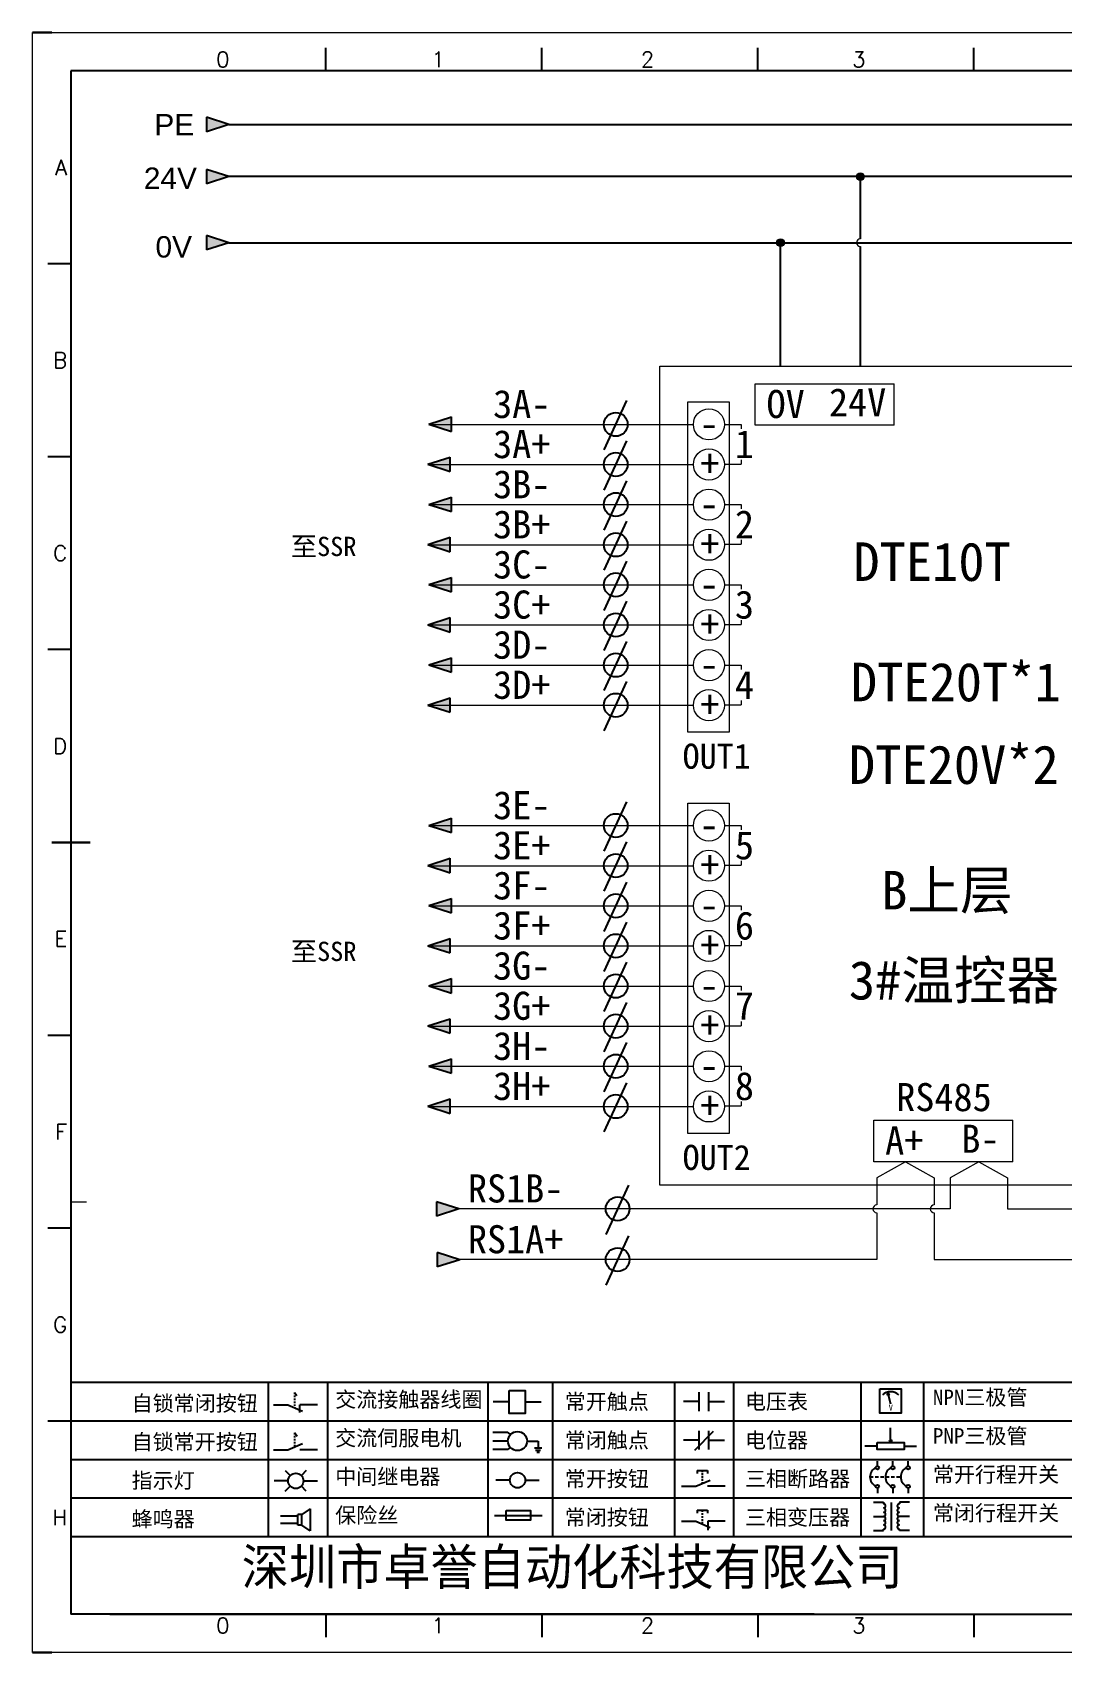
# Model space of a CAD drawing. Extents: x 33864 to 41687, y -3582 to -110.
# Drawn here: x 38258.8 to 38392.3, y -2914.6 to -2704.6 of the extents above; entities that cross this region are included whole.
import ezdxf
from ezdxf.enums import TextEntityAlignment as Align

# ---------------------------------------------------------------- set-up
doc = ezdxf.new("R2010")
doc.units = 0
doc.header["$MEASUREMENT"] = 0
doc.layers.add('AE_BOR', color=1, linetype='Continuous')
doc.layers.add('MISC', color=2, linetype='Continuous')
doc.styles.add('WD', font='romans.shx', dxfattribs={"bigfont": 'gbcbig.shx'})
doc.styles.add('样式 0', font='')
doc.styles.add('样式 8', font='arial.ttf')
doc.styles.add('汉字', font='')
doc.styles.get('样式 0').set_extended_font_data('KaiTi_GB2312')
doc.styles.get('汉字').set_extended_font_data('新宋体')

# ---------------------------------------------------------------- blocks, each defined once
blk = doc.blocks.new('*U170')
at = {"linetype": 'ByBlock'}
for p, q in [((-1909.23, -780.45), (-1909.23, -780.67)), ((-1909.23, -780.45), (-1908.92, -780.84)), ((-1909.23, -780.84), (-1909.23, -781.05)), ((-1911.92, -782.07), (-1910.06, -782.07)), ((-1910.06, -782.07), (-1908.18, -782.88)), ((-1909.23, -781.23), (-1909.23, -781.44)), ((-1909.23, -781.61), (-1909.23, -781.83)), ((-1909.23, -782), (-1909.23, -782.21)), ((-1909.23, -782.38), (-1909.23, -782.43)), ((-1908.52, -783.07), (-1908.52, -782.07)), ((-1906.25, -782.07), (-1908.52, -782.07))]:
    blk.add_line(p, q, dxfattribs=at)
blk = doc.blocks.new('*U171')
at = {"linetype": 'ByBlock'}
for p, q in [((-1908.88, -791.17), (-1909.23, -790.71)), ((-1909.23, -790.71), (-1909.23, -790.92)), ((-1909.23, -791.09), (-1909.23, -791.31)), ((-1909.23, -791.48), (-1909.23, -791.69)), ((-1911.92, -792.89), (-1910.06, -792.89)), ((-1910.06, -792.89), (-1908.18, -792.08)), ((-1909.23, -791.86), (-1909.23, -792.08)), ((-1909.23, -792.25), (-1909.23, -792.47)), ((-1906.25, -792.89), (-1908.52, -792.89))]:
    blk.add_line(p, q, dxfattribs=at)
blk = doc.blocks.new('蜂鸣器')
at = {"linetype": 'ByBlock'}
for p, q in [((-1907.17, -795.53), (-1908.25, -796.26)), ((-1907.17, -795.53), (-1907.17, -798.41)), ((-1908.8, -796.48), (-1911.01, -796.48)), ((-1908.8, -797.46), (-1911.01, -797.46)), ((-1908.25, -796.26), (-1908.8, -796.26)), ((-1908.8, -797.68), (-1908.8, -796.26)), ((-1908.25, -797.68), (-1908.8, -797.68)), ((-1908.25, -797.68), (-1908.25, -796.26)), ((-1907.17, -798.41), (-1908.25, -797.68))]:
    blk.add_line(p, q, dxfattribs=at)
blk = doc.blocks.new('指示灯')
at = {"linetype": 'ByBlock'}
for p, q in [((-1854.25, -776.92), (-1856.06, -776.92)), ((-1854.62, -775.59), (-1853.97, -776.23)), ((-1851.9, -775.59), (-1852.54, -776.23)), ((-1852.26, -776.92), (-1850.45, -776.92)), ((-1854.62, -778.25), (-1853.97, -777.61)), ((-1851.9, -778.25), (-1852.54, -777.61))]:
    blk.add_line(p, q, dxfattribs=at)
blk.add_circle((-1853.26, -776.92), 0.992, dxfattribs=at)
blk = doc.blocks.new('交流接触器线圈')
at = {"linetype": 'ByBlock'}
for p, q in [((-1880.82, -781.77), (-1882.87, -781.77)), ((-1878.72, -781.77), (-1876.67, -781.77))]:
    blk.add_line(p, q, dxfattribs=at)
blk.add_lwpolyline([(-1880.82, -780.28), (-1878.72, -780.28), (-1878.72, -783.26), (-1880.82, -783.26)], close=True, dxfattribs=at)
blk = doc.blocks.new('交流伺服电机')
at = {"linetype": 'ByBlock'}
for p, q in [((-1880.97, -785.75), (-1882.94, -785.75)), ((-1880.97, -786.85), (-1882.94, -786.85)), ((-1880.97, -785.75), (-1880.65, -786.03)), ((-1878.49, -786.85), (-1877.07, -786.85)), ((-1877.07, -786.85), (-1877.07, -787.72)), ((-1880.97, -787.94), (-1882.94, -787.94)), ((-1880.97, -787.94), (-1880.65, -787.67)), ((-1877.54, -787.72), (-1876.59, -787.72)), ((-1877.38, -788.01), (-1876.75, -788.01)), ((-1877.23, -788.29), (-1876.9, -788.29))]:
    blk.add_line(p, q, dxfattribs=at)
blk.add_circle((-1879.73, -786.85), 1.24, dxfattribs=at)
blk = doc.blocks.new('中间继电器')
at = {"linetype": 'ByBlock'}
for p, q in [((-1880.72, -791.92), (-1882.54, -791.92)), ((-1878.74, -791.92), (-1876.92, -791.92))]:
    blk.add_line(p, q, dxfattribs=at)
blk.add_circle((-1879.73, -791.92), 0.992, dxfattribs=at)
blk = doc.blocks.new('保险丝')
at = {"linetype": 'ByBlock'}
blk.add_line((-1882.72, -796.49), (-1876.55, -796.49), dxfattribs=at)
blk.add_lwpolyline([(-1881.2, -795.86), (-1878.06, -795.86), (-1878.06, -797.12), (-1881.2, -797.12)], close=True, dxfattribs=at)
blk = doc.blocks.new('常开按钮')
at = {"linetype": 'ByBlock'}
for p, q in [((-1910.06, -787.73), (-1908.18, -786.93)), ((-1909.9, -785.68), (-1908.56, -785.68)), ((-1909.9, -785.68), (-1909.9, -786.07)), ((-1909.23, -785.68), (-1909.23, -785.89)), ((-1909.23, -786.06), (-1909.23, -786.28)), ((-1909.23, -786.45), (-1909.23, -786.67)), ((-1909.23, -786.84), (-1909.23, -787.05)), ((-1909.23, -787.22), (-1909.23, -787.38)), ((-1908.56, -785.68), (-1908.56, -786.07)), ((-1911.92, -787.73), (-1910.06, -787.73)), ((-1906.25, -787.73), (-1908.52, -787.73))]:
    blk.add_line(p, q, dxfattribs=at)
blk = doc.blocks.new('常开触点')
at = {"linetype": 'ByBlock'}
for p, q in [((-1853.82, -782.99), (-1853.82, -780.56)), ((-1852.6, -782.99), (-1852.6, -780.56)), ((-1853.82, -781.77), (-1855.88, -781.77)), ((-1852.6, -781.77), (-1850.55, -781.77))]:
    blk.add_line(p, q, dxfattribs=at)
blk = doc.blocks.new('常闭触点')
at = {"linetype": 'ByBlock'}
for p, q in [((-1853.82, -786.77), (-1855.88, -786.77)), ((-1852.01, -785.66), (-1854.43, -788.1)), ((-1853.82, -787.99), (-1853.82, -785.56)), ((-1852.6, -787.99), (-1852.6, -785.56)), ((-1852.6, -786.77), (-1850.55, -786.77))]:
    blk.add_line(p, q, dxfattribs=at)
blk = doc.blocks.new('常闭按钮')
at = {"linetype": 'ByBlock'}
for p, q in [((-1854.11, -790.83), (-1852.77, -790.83)), ((-1854.11, -790.83), (-1854.11, -791.22)), ((-1853.44, -790.83), (-1853.44, -791.04)), ((-1853.44, -791.21), (-1853.44, -791.43)), ((-1853.44, -791.6), (-1853.44, -791.82)), ((-1852.77, -790.83), (-1852.77, -791.22)), ((-1856.13, -792.28), (-1854.28, -792.28)), ((-1854.28, -792.28), (-1852.4, -793.09)), ((-1853.44, -791.99), (-1853.44, -792.2)), ((-1853.44, -792.37), (-1853.44, -792.53)), ((-1850.47, -792.28), (-1852.73, -792.28)), ((-1852.73, -792.28), (-1852.73, -793.43))]:
    blk.add_line(p, q, dxfattribs=at)
blk = doc.blocks.new('电压表')
at = {"linetype": 'ByBlock'}
for p, q in [((-1814.84, -780.75), (-1814.91, -781.13)), ((-1814.6, -781.05), (-1814.91, -781.13)), ((-1814.84, -780.75), (-1814.46, -782.26)), ((-1814.84, -780.75), (-1814.6, -781.05))]:
    blk.add_line(p, q, dxfattribs=at)
blk.add_lwpolyline([(-1815.84, -780.34), (-1813.07, -780.34), (-1813.07, -783.49), (-1815.84, -783.49)], close=True, dxfattribs=at)
blk.add_arc((-1814.46, -782.26), 1.56, 46.8313, 133.1687, dxfattribs=at)
at = {"linetype": 'ByBlock', "insert": (-1814.7, -782.39), "char_height": 0.75, "width": 0.6768, "attachment_point": 1}
blk.add_mtext('V', dxfattribs=at)
blk = doc.blocks.new('电位器')
at = {"linetype": 'ByBlock'}
for p, q in [((-1814.45, -787.3), (-1814.45, -785.39)), ((-1814.45, -787.3), (-1814.62, -786.96)), ((-1814.62, -786.96), (-1814.27, -786.96)), ((-1814.45, -787.3), (-1814.27, -786.96)), ((-1816.21, -787.75), (-1817.79, -787.75)), ((-1812.68, -787.75), (-1811.1, -787.75))]:
    blk.add_line(p, q, dxfattribs=at)
blk.add_lwpolyline([(-1816.21, -787.3), (-1812.68, -787.3), (-1812.68, -788.2), (-1816.21, -788.2)], close=True, dxfattribs=at)
blk = doc.blocks.new('三相断路器')
at = {"linetype": 'ByBlock'}
for p, q in [((-1816.17, -790.33), (-1816.17, -789.7)), ((-1814.17, -790.33), (-1814.17, -789.7)), ((-1812.18, -790.33), (-1812.18, -789.7)), ((-1817.14, -791.74), (-1816.72, -791.74)), ((-1816.45, -791.74), (-1816.03, -791.74)), ((-1816.17, -793.19), (-1816.17, -793.83)), ((-1815.76, -791.74), (-1815.34, -791.74)), ((-1815.07, -791.74), (-1814.65, -791.74)), ((-1814.38, -791.74), (-1813.96, -791.74)), ((-1814.17, -793.19), (-1814.17, -793.83)), ((-1813.69, -791.74), (-1813.27, -791.74)), ((-1812.18, -793.19), (-1812.18, -793.83))]:
    blk.add_line(p, q, dxfattribs=at)
for centre in [(-1816.17, -790.55), (-1814.17, -790.55), (-1812.18, -790.55), (-1816.17, -792.98), (-1814.17, -792.98), (-1812.18, -792.98)]:
    blk.add_circle(centre, 0.219, dxfattribs=at)
for centre in [(-1815.81, -791.74), (-1813.82, -791.74), (-1811.83, -791.74)]:
    blk.add_arc(centre, 1.32, 115.5791, 244.4209, dxfattribs=at)
blk = doc.blocks.new('三相变压器')
at = {"linetype": 'ByBlock'}
for p, q in [((-1816.69, -795.03), (-1815.37, -795.03)), ((-1815.37, -795.03), (-1815.37, -795.24)), ((-1814.34, -798.7), (-1814.34, -795.04)), ((-1812, -795.03), (-1813.32, -795.03)), ((-1813.32, -795.03), (-1813.32, -795.24)), ((-1816.69, -796.87), (-1815.37, -796.87)), ((-1812, -796.87), (-1813.32, -796.87)), ((-1816.69, -798.71), (-1815.37, -798.71)), ((-1815.37, -798.71), (-1815.37, -798.5)), ((-1813.32, -798.71), (-1813.32, -798.5)), ((-1812, -798.71), (-1813.32, -798.71))]:
    blk.add_line(p, q, dxfattribs=at)
for centre, start, end in [((-1815.37, -795.51), 270, 90), ((-1815.37, -796.06), 270, 90), ((-1813.32, -795.51), 90, 270), ((-1813.32, -796.06), 90, 270), ((-1815.37, -796.6), 270, 90), ((-1815.37, -797.14), 270, 90), ((-1815.37, -797.68), 270, 90), ((-1815.37, -798.23), 270, 90), ((-1813.32, -796.6), 90, 270), ((-1813.32, -797.14), 90, 270), ((-1813.32, -797.68), 90, 270), ((-1813.32, -798.23), 90, 270)]:
    blk.add_arc(centre, 0.271, start, end, dxfattribs=at)

msp = doc.modelspace()

# ---------------------------------------------------------------- hatches: boundary and pattern name
for points in [[(38281.404, -2722.41), (38284.322, -2723.345), (38281.404, -2724.28)], [(38281.404, -2730.975), (38284.322, -2731.911), (38281.404, -2732.846)], [(38310.246, -2755.43), (38313.165, -2756.366), (38313.165, -2754.495)], [(38310.091, -2760.63), (38313.009, -2761.566), (38313.009, -2759.695)], [(38310.246, -2765.83), (38313.165, -2766.766), (38313.165, -2764.895)], [(38310.091, -2771.03), (38313.009, -2771.966), (38313.009, -2770.095)], [(38310.246, -2776.23), (38313.165, -2777.166), (38313.165, -2775.295)], [(38310.091, -2781.43), (38313.009, -2782.366), (38313.009, -2780.495)], [(38310.246, -2786.63), (38313.165, -2787.566), (38313.165, -2785.695)], [(38310.091, -2791.83), (38313.009, -2792.766), (38313.009, -2790.895)], [(38310.246, -2807.43), (38313.165, -2808.366), (38313.165, -2806.495)], [(38310.091, -2812.63), (38313.009, -2813.566), (38313.009, -2811.695)], [(38310.246, -2817.83), (38313.165, -2818.766), (38313.165, -2816.895)], [(38310.091, -2823.03), (38313.009, -2823.966), (38313.009, -2822.095)], [(38310.246, -2828.23), (38313.165, -2829.166), (38313.165, -2827.295)], [(38310.091, -2833.43), (38313.009, -2834.366), (38313.009, -2832.495)], [(38310.246, -2838.63), (38313.165, -2839.566), (38313.165, -2837.695)], [(38310.091, -2843.83), (38313.009, -2844.766), (38313.009, -2842.895)], [(38311.218, -2856.203), (38314.137, -2857.138), (38311.218, -2858.073)], [(38311.329, -2862.788), (38314.247, -2863.724), (38311.329, -2864.659)]]:
    msp.add_hatch(color=256).paths.add_polyline_path(points)
at = {"lineweight": 0}
h = msp.add_hatch(color=256, dxfattribs=at)
edge = h.paths.add_edge_path()
edge.add_arc((38366.186, -2723.341), 0.5, 0, 360)
h = msp.add_hatch(color=256, dxfattribs=at)
edge = h.paths.add_edge_path()
edge.add_arc((38355.829, -2731.907), 0.5, 0, 360)
at = {"layer": 'MISC'}
msp.add_hatch(color=256, dxfattribs=at).paths.add_polyline_path([(38281.404, -2715.645), (38284.322, -2716.58), (38281.404, -2717.516)])

# ---------------------------------------------------------------- linework, layer by layer
for p, q in [((38550.85, -2709.649), (38263.85, -2709.649)), ((38263.85, -2709.649), (38263.85, -2909.649)), ((38284.322, -2723.345), (38281.404, -2722.41)), ((38281.404, -2722.41), (38281.404, -2724.28)), ((38284.322, -2723.345), (38281.404, -2724.28)), ((38284.322, -2731.911), (38281.404, -2730.975)), ((38281.404, -2730.975), (38281.404, -2732.846)), ((38284.322, -2731.911), (38281.404, -2732.846)), ((38284.31, -2731.907), (38520.026, -2731.907)), ((38332.962, -2758.767), (38335.915, -2752.38)), ((38310.246, -2755.43), (38313.165, -2754.495)), ((38313.165, -2756.366), (38313.165, -2754.495)), ((38310.246, -2755.43), (38313.165, -2756.366)), ((38332.962, -2763.967), (38335.915, -2757.58)), ((38310.091, -2760.63), (38313.009, -2759.695)), ((38310.091, -2760.63), (38313.009, -2761.566)), ((38313.009, -2761.566), (38313.009, -2759.695)), ((38332.962, -2769.167), (38335.915, -2762.78)), ((38310.246, -2765.83), (38313.165, -2764.895)), ((38313.165, -2766.766), (38313.165, -2764.895)), ((38310.246, -2765.83), (38313.165, -2766.766)), ((38332.962, -2774.367), (38335.915, -2767.98)), ((38310.091, -2771.03), (38313.009, -2770.095)), ((38310.091, -2771.03), (38313.009, -2771.966)), ((38313.009, -2771.966), (38313.009, -2770.095)), ((38332.962, -2779.567), (38335.915, -2773.18)), ((38310.246, -2776.23), (38313.165, -2775.295)), ((38313.165, -2777.166), (38313.165, -2775.295)), ((38310.246, -2776.23), (38313.165, -2777.166)), ((38332.962, -2784.767), (38335.915, -2778.38)), ((38310.091, -2781.43), (38313.009, -2780.495)), ((38310.091, -2781.43), (38313.009, -2782.366)), ((38313.009, -2782.366), (38313.009, -2780.495)), ((38332.962, -2789.967), (38335.915, -2783.58)), ((38310.246, -2786.63), (38313.165, -2785.695)), ((38310.246, -2786.63), (38313.165, -2787.566)), ((38313.165, -2787.566), (38313.165, -2785.695)), ((38332.962, -2795.167), (38335.915, -2788.78)), ((38310.091, -2791.83), (38313.009, -2790.895)), ((38313.009, -2792.766), (38313.009, -2790.895)), ((38310.091, -2791.83), (38313.009, -2792.766)), ((38332.962, -2810.767), (38335.915, -2804.38)), ((38310.246, -2807.43), (38313.165, -2806.495)), ((38310.246, -2807.43), (38313.165, -2808.366)), ((38313.165, -2808.366), (38313.165, -2806.495)), ((38332.962, -2815.967), (38335.915, -2809.58)), ((38310.091, -2812.63), (38313.009, -2811.695)), ((38313.009, -2813.566), (38313.009, -2811.695)), ((38310.091, -2812.63), (38313.009, -2813.566)), ((38332.962, -2821.167), (38335.915, -2814.78)), ((38310.246, -2817.83), (38313.165, -2816.895)), ((38310.246, -2817.83), (38313.165, -2818.766)), ((38313.165, -2818.766), (38313.165, -2816.895)), ((38332.962, -2826.367), (38335.915, -2819.98)), ((38310.091, -2823.03), (38313.009, -2822.095)), ((38313.009, -2823.966), (38313.009, -2822.095)), ((38310.091, -2823.03), (38313.009, -2823.966)), ((38332.962, -2831.567), (38335.915, -2825.18)), ((38310.246, -2828.23), (38313.165, -2827.295)), ((38310.246, -2828.23), (38313.165, -2829.166)), ((38313.165, -2829.166), (38313.165, -2827.295)), ((38332.962, -2836.767), (38335.915, -2830.38)), ((38310.091, -2833.43), (38313.009, -2832.495)), ((38313.009, -2834.366), (38313.009, -2832.495)), ((38310.091, -2833.43), (38313.009, -2834.366)), ((38332.962, -2841.967), (38335.915, -2835.58)), ((38310.246, -2838.63), (38313.165, -2837.695)), ((38310.246, -2838.63), (38313.165, -2839.566)), ((38313.165, -2839.566), (38313.165, -2837.695)), ((38332.962, -2847.167), (38335.915, -2840.78)), ((38310.091, -2843.83), (38313.009, -2842.895)), ((38313.009, -2844.766), (38313.009, -2842.895)), ((38310.091, -2843.83), (38313.009, -2844.766)), ((38333.207, -2860.446), (38336.159, -2854.059)), ((38314.137, -2857.138), (38311.218, -2856.203)), ((38311.218, -2856.203), (38311.218, -2858.073)), ((38314.137, -2857.138), (38311.218, -2858.073)), ((38333.207, -2867.032), (38336.159, -2860.644)), ((38314.247, -2863.724), (38311.329, -2862.788)), ((38311.329, -2862.788), (38311.329, -2864.659)), ((38314.247, -2863.724), (38311.329, -2864.659)), ((38268.88, -2909.649), (38548.38, -2909.649)), ((38389.647, -2909.649), (38449.597, -2909.649))]:
    msp.add_line(p, q)
at = {"color": 0}
msp.add_line((38520.026, -2723.341), (38284.31, -2723.341), dxfattribs=at)
at = {"color": 0, "ltscale": 2}
for p, q in [((38366.186, -2731.407), (38366.186, -2723.341)), ((38355.829, -2747.905), (38355.829, -2731.907)), ((38366.186, -2747.905), (38366.186, -2732.407))]:
    msp.add_line(p, q, dxfattribs=at)
at = {"lineweight": 0}
for p, q in [((38340.196, -2747.905), (38416.317, -2747.905)), ((38340.196, -2854.054), (38340.196, -2747.905)), ((38352.559, -2755.571), (38352.559, -2750.194)), ((38352.559, -2750.194), (38370.559, -2750.194)), ((38370.559, -2755.571), (38370.559, -2750.194)), ((38343.814, -2752.538), (38349.191, -2752.538)), ((38343.814, -2795.348), (38343.814, -2752.538)), ((38349.191, -2752.538), (38349.191, -2795.348)), ((38310.324, -2755.455), (38344.533, -2755.455)), ((38348.572, -2755.455), (38350.71, -2755.455)), ((38350.71, -2755.455), (38350.71, -2756.022)), ((38370.559, -2755.571), (38352.559, -2755.571)), ((38310.169, -2760.655), (38344.533, -2760.655)), ((38348.572, -2760.6), (38350.71, -2760.6)), ((38350.71, -2760.034), (38350.71, -2760.6)), ((38310.324, -2765.855), (38344.533, -2765.855)), ((38348.572, -2765.855), (38350.71, -2765.855)), ((38350.71, -2765.855), (38350.71, -2766.422)), ((38310.169, -2771.055), (38344.533, -2771.055)), ((38348.572, -2771), (38350.71, -2771)), ((38350.71, -2770.434), (38350.71, -2771)), ((38310.324, -2776.255), (38344.533, -2776.255)), ((38348.572, -2776.255), (38350.71, -2776.255)), ((38350.71, -2776.255), (38350.71, -2776.822)), ((38310.169, -2781.455), (38344.533, -2781.455)), ((38348.572, -2781.4), (38350.71, -2781.4)), ((38350.71, -2780.834), (38350.71, -2781.4)), ((38310.324, -2786.655), (38344.533, -2786.655)), ((38348.572, -2786.655), (38350.71, -2786.655)), ((38350.71, -2786.655), (38350.71, -2787.222)), ((38310.169, -2791.855), (38344.533, -2791.855)), ((38348.572, -2791.8), (38350.71, -2791.8)), ((38350.71, -2791.234), (38350.71, -2791.8)), ((38349.191, -2795.348), (38343.814, -2795.348)), ((38343.814, -2804.538), (38349.191, -2804.538)), ((38343.814, -2847.348), (38343.814, -2804.538)), ((38349.191, -2804.538), (38349.191, -2847.348)), ((38310.324, -2807.455), (38344.533, -2807.455)), ((38348.572, -2807.455), (38350.71, -2807.455)), ((38350.71, -2807.455), (38350.71, -2808.022)), ((38310.169, -2812.655), (38344.533, -2812.655)), ((38348.572, -2812.6), (38350.71, -2812.6)), ((38350.71, -2812.034), (38350.71, -2812.6)), ((38310.324, -2817.855), (38344.533, -2817.855)), ((38348.572, -2817.855), (38350.71, -2817.855)), ((38350.71, -2817.855), (38350.71, -2818.422)), ((38310.169, -2823.055), (38344.533, -2823.055)), ((38348.572, -2823), (38350.71, -2823)), ((38350.71, -2822.434), (38350.71, -2823)), ((38310.324, -2828.255), (38344.533, -2828.255)), ((38348.572, -2828.255), (38350.71, -2828.255)), ((38350.71, -2828.255), (38350.71, -2828.822)), ((38350.71, -2832.834), (38350.71, -2833.4)), ((38310.169, -2833.455), (38344.533, -2833.455)), ((38348.572, -2833.4), (38350.71, -2833.4)), ((38310.324, -2838.655), (38344.533, -2838.655)), ((38348.572, -2838.655), (38350.71, -2838.655)), ((38350.71, -2838.655), (38350.71, -2839.222)), ((38350.71, -2843.234), (38350.71, -2843.8)), ((38310.169, -2843.855), (38344.533, -2843.855)), ((38348.572, -2843.8), (38350.71, -2843.8)), ((38349.191, -2847.348), (38343.814, -2847.348)), ((38367.933, -2851.03), (38367.933, -2845.652)), ((38367.933, -2845.652), (38385.933, -2845.652)), ((38385.933, -2851.03), (38385.933, -2845.652)), ((38385.933, -2851.03), (38367.933, -2851.03)), ((38372.029, -2851.03), (38368.313, -2853.127)), ((38372.029, -2851.03), (38375.746, -2853.127)), ((38381.54, -2851.03), (38377.824, -2853.127)), ((38381.54, -2851.03), (38385.257, -2853.127)), ((38368.313, -2853.127), (38368.313, -2856.634)), ((38375.746, -2853.127), (38375.746, -2856.634)), ((38377.824, -2853.127), (38377.824, -2857.134)), ((38385.257, -2853.127), (38385.257, -2857.134)), ((38416.317, -2854.054), (38340.196, -2854.054)), ((38377.824, -2857.134), (38314.137, -2857.134)), ((38368.313, -2857.634), (38368.313, -2863.72)), ((38375.746, -2857.634), (38375.746, -2863.72)), ((38385.257, -2857.134), (38451.849, -2857.134)), ((38368.313, -2863.72), (38314.137, -2863.72)), ((38375.746, -2863.72), (38451.849, -2863.72))]:
    msp.add_line(p, q, dxfattribs=at)
at = {"lineweight": 9, "ltscale": 0.1}
for p, q in [((38263.85, -2856.221), (38265.849, -2856.221)), ((38360.185, -2909.649), (38389.647, -2909.649)), ((38388.289, -2909.649), (38388.289, -2909.649)), ((38388.289, -2909.649), (38388.289, -2909.649)), ((38388.289, -2909.649), (38388.289, -2909.649)), ((38388.289, -2909.649), (38388.289, -2909.649))]:
    msp.add_line(p, q, dxfattribs=at)
at = {"linetype": 'ByBlock'}
for p, q in [((38550.85, -2879.649), (38263.85, -2879.649)), ((38550.85, -2884.649), (38263.85, -2884.649)), ((38550.85, -2889.649), (38263.85, -2889.649)), ((38550.85, -2894.649), (38263.85, -2894.649)), ((38550.85, -2899.649), (38263.85, -2899.649))]:
    msp.add_line(p, q, dxfattribs=at)
at = {"lineweight": -2}
for p, q in [((38289.429, -2879.649), (38289.429, -2899.649)), ((38297.106, -2879.649), (38297.106, -2899.649)), ((38317.896, -2879.649), (38317.896, -2899.649)), ((38326.249, -2879.649), (38326.249, -2899.649)), ((38342.104, -2879.649), (38342.104, -2899.649)), ((38349.753, -2879.649), (38349.753, -2899.649)), ((38366.245, -2879.649), (38366.245, -2899.649)), ((38374.347, -2879.649), (38374.347, -2899.649))]:
    msp.add_line(p, q, dxfattribs=at)
at = {"ltscale": 2}
msp.add_line((38360.185, -2909.649), (38263.85, -2909.649), dxfattribs=at)
at = {"lineweight": 0}
for centre, radius in [((38366.186, -2723.341), 0.5), ((38355.829, -2731.907), 0.5), ((38346.553, -2755.455), 2.02), ((38346.553, -2760.655), 2.02), ((38346.553, -2765.855), 2.02), ((38346.553, -2771.055), 2.02), ((38346.553, -2776.255), 2.02), ((38346.553, -2781.455), 2.02), ((38346.553, -2786.655), 2.02), ((38346.553, -2791.855), 2.02), ((38346.553, -2807.455), 2.02), ((38346.553, -2812.655), 2.02), ((38346.553, -2817.855), 2.02), ((38346.553, -2823.055), 2.02), ((38346.553, -2828.255), 2.02), ((38346.553, -2833.455), 2.02), ((38346.553, -2838.655), 2.02), ((38346.553, -2843.855), 2.02)]:
    msp.add_circle(centre, radius, dxfattribs=at)
at = {"color": 6}
for centre in [(38334.466, -2755.455), (38334.466, -2760.655), (38334.466, -2765.855), (38334.466, -2771.055), (38334.466, -2776.255), (38334.466, -2781.455), (38334.466, -2786.655), (38334.466, -2791.855), (38334.466, -2807.455), (38334.466, -2812.655), (38334.466, -2817.855), (38334.466, -2823.055), (38334.466, -2828.255), (38334.466, -2833.455), (38334.466, -2838.655), (38334.466, -2843.855), (38334.711, -2857.134), (38334.711, -2863.72)]:
    msp.add_circle(centre, 1.538, dxfattribs=at)
at = {"lineweight": 0}
for centre in [(38366.186, -2731.907), (38368.313, -2857.134), (38375.746, -2857.134)]:
    msp.add_arc(centre, 0.5, 90, 270, dxfattribs=at)
at = {"layer": 'AE_BOR', "lineweight": 30}
for p, q in [((38261.38, -2704.649), (38258.847, -2704.649)), ((38258.847, -2914.649), (38261.38, -2914.649)), ((38258.847, -2914.649), (38261.38, -2914.649)), ((38258.847, -2914.649), (38261.38, -2914.649))]:
    msp.add_line(p, q, dxfattribs=at)
at = {"layer": 'AE_BOR', "color": 1, "lineweight": 15}
for p, q in [((38258.847, -2704.649), (38555.847, -2704.649)), ((38258.847, -2914.649), (38258.847, -2704.649)), ((38555.847, -2914.649), (38258.847, -2914.649))]:
    msp.add_line(p, q, dxfattribs=at)
at = {"layer": 'AE_BOR'}
for p, q in [((38296.88, -2709.649), (38296.88, -2706.649)), ((38324.88, -2709.649), (38324.88, -2706.649)), ((38352.88, -2709.649), (38352.88, -2706.649)), ((38380.88, -2709.649), (38380.88, -2706.649)), ((38263.85, -2734.649), (38260.85, -2734.649)), ((38263.85, -2759.649), (38260.85, -2759.649)), ((38263.85, -2784.649), (38260.85, -2784.649)), ((38263.85, -2834.649), (38260.85, -2834.649)), ((38263.85, -2859.649), (38260.85, -2859.649)), ((38263.85, -2884.649), (38260.85, -2884.649)), ((38296.88, -2909.649), (38296.88, -2912.649)), ((38324.88, -2909.649), (38324.88, -2912.649)), ((38352.88, -2909.649), (38352.88, -2912.649)), ((38380.88, -2909.649), (38380.88, -2912.649))]:
    msp.add_line(p, q, dxfattribs=at)
at = {"layer": 'AE_BOR', "color": 2, "lineweight": 30}
msp.add_line((38261.35, -2809.649), (38266.35, -2809.649), dxfattribs=at)
at = {"layer": 'MISC'}
for p, q in [((38284.322, -2716.58), (38281.404, -2715.645)), ((38281.404, -2715.645), (38281.404, -2717.516)), ((38284.322, -2716.58), (38281.404, -2717.516)), ((38284.322, -2716.576), (38520.026, -2716.576))]:
    msp.add_line(p, q, dxfattribs=at)

# ---------------------------------------------------------------- block references
at = {"linetype": 'ByBlock'}
for name, p in [('*U170', (40202.038, -2100.473)), ('交流接触器线圈', (40201.463, -2100.381)), ('常开触点', (40199.117, -2100.352)), ('电压表', (40184.556, -2100.134)), ('*U171', (40202.038, -2095.473)), ('交流伺服电机', (40201.463, -2100.381)), ('常闭触点', (40199.117, -2100.352)), ('电位器', (40184.556, -2100.134)), ('指示灯', (40146.253, -2115.473)), ('中间继电器', (40201.463, -2100.381)), ('常开按钮', (40254.903, -2105.352)), ('三相断路器', (40184.556, -2100.134)), ('三相变压器', (40184.556, -2100.134)), ('蜂鸣器', (40202.038, -2100.473)), ('保险丝', (40201.463, -2100.381)), ('常闭按钮', (40199.117, -2105.352))]:
    msp.add_blockref(name, p, dxfattribs=at)

# ---------------------------------------------------------------- texts
at = {"char_height": 2.772, "width": 4.96666, "attachment_point": 1, "style": '样式 8'}
for s, insert in [('24V', (38273.29, -2722.162)), ('0V', (38274.802, -2731.059))]:
    msp.add_mtext(s, dxfattribs=dict(at, insert=insert))
at = {"lineweight": 0, "attachment_point": 1}
for s, insert, char_height, width in [('{\\fSimSun|b0|i0|c134|p2;至SSR}', (38292.342, -2770.026), 2.5, 16.90853), ('{\\fSimSun|b0|i0|c134|p2;DTE10T}', (38365.27, -2770.748), 5, 33.81706), ('{\\fSimSun|b0|i0|c134|p2;DTE20T*1}', (38364.944, -2786.349), 5, 33.81706), ('{\\fSimSun|b0|i0|c134|p2;OUT1}', (38343.131, -2796.841), 3.25, 9.25756), ('{\\fSimSun|b0|i0|c134|p2;DTE20V*2}', (38364.689, -2797.061), 5, 33.81706), ('{\\fSimSun|b0|i0|c134|p2;B上层}', (38368.872, -2813.332), 5, 33.81706), ('{\\fSimSun|b0|i0|c134|p2;至SSR}', (38292.342, -2822.513), 2.5, 16.90853), ('{\\fSimSun|b0|i0|c134|p2;3#温控器}', (38364.689, -2825.001), 5, 33.81706), ('{\\fSimSun|b0|i0|c134|p2;OUT2}', (38343.131, -2848.841), 3.25, 9.25756)]:
    msp.add_mtext(s, dxfattribs=dict(at, insert=insert, char_height=char_height, width=width))
at = {"char_height": 2, "attachment_point": 1, "style": '汉字'}
for s, insert in [('{\\fKaiTi_GB2312|b0|i0|c134|p49;自锁常闭按钮}', (38271.706, -2881.335)), ('{\\fKaiTi_GB2312|b0|i0|c134|p49;交流接触器线圈}', (38298.1, -2880.841)), ('{\\fKaiTi_GB2312|b0|i0|c134|p49;常开触点}', (38327.854, -2881.128)), ('{\\fKaiTi_GB2312|b0|i0|c134|p49;电压表}', (38351.213, -2881.119)), ('{\\fKaiTi_GB2312|b0|i0|c134|p49;NPN三极管}', (38375.58, -2880.557)), ('{\\fKaiTi_GB2312|b0|i0|c134|p49;PNP三极管}', (38375.58, -2885.557)), ('{\\fKaiTi_GB2312|b0|i0|c134|p49;自锁常开按钮}', (38271.706, -2886.335)), ('{\\fKaiTi_GB2312|b0|i0|c134|p49;交流伺服电机}', (38298.1, -2885.841)), ('{\\fKaiTi_GB2312|b0|i0|c134|p49;常闭触点}', (38327.854, -2886.128)), ('{\\fKaiTi_GB2312|b0|i0|c134|p49;电位器}', (38351.213, -2886.119)), ('{\\fKaiTi_GB2312|b0|i0|c134|p49;指示灯}', (38271.706, -2891.335)), ('{\\fKaiTi_GB2312|b0|i0|c134|p49;中间继电器}', (38298.1, -2890.841)), ('{\\fKaiTi_GB2312|b0|i0|c134|p49;常开按钮}', (38327.854, -2891.128)), ('{\\fKaiTi_GB2312|b0|i0|c134|p49;三相断路器}', (38351.213, -2891.119)), ('{\\fKaiTi_GB2312|b0|i0|c134|p49;常开行程开关}', (38375.58, -2890.557)), ('{\\fKaiTi_GB2312|b0|i0|c134|p49;保险丝}', (38298.1, -2895.841)), ('{\\fKaiTi_GB2312|b0|i0|c134|p49;常闭按钮}', (38327.854, -2896.128)), ('{\\fKaiTi_GB2312|b0|i0|c134|p49;三相变压器}', (38351.213, -2896.119)), ('{\\fKaiTi_GB2312|b0|i0|c134|p49;常闭行程开关}', (38375.58, -2895.557)), ('{\\fKaiTi_GB2312|b0|i0|c134|p49;蜂鸣器}', (38271.706, -2896.335))]:
    msp.add_mtext(s, dxfattribs=dict(at, insert=insert))
at = {"lineweight": -2, "insert": (38285.983, -2901.178), "char_height": 4.70644, "width": 96.11383, "attachment_point": 1}
msp.add_mtext('深圳市卓誉自动化科技有限公司', dxfattribs=at)
at = {"layer": 'AE_BOR', "style": 'WD'}
for s, p in [('0', (38283.517, -2709.149)), ('1', (38311.442, -2709.149)), ('2', (38338.592, -2709.149)), ('3', (38365.992, -2709.149)), ('0', (38283.517, -2912.149)), ('1', (38311.442, -2912.149)), ('2', (38338.592, -2912.149)), ('3', (38365.992, -2912.149))]:
    msp.add_text(s, height=2, dxfattribs=at).set_placement(p, align=Align.CENTER)
for s, p in [('A', (38263.35, -2722.149)), ('B', (38263.35, -2747.149)), ('C', (38263.35, -2772.149)), ('D', (38263.35, -2797.149)), ('E', (38263.35, -2822.149)), ('F', (38263.35, -2847.149)), ('G', (38263.35, -2872.149)), ('H', (38263.35, -2897.149))]:
    msp.add_text(s, height=2, dxfattribs=at).set_placement(p, align=Align.MIDDLE_RIGHT)
at = {"layer": 'MISC', "insert": (38274.657, -2715.225), "char_height": 2.772, "width": 4.96666, "attachment_point": 1, "style": '样式 8'}
msp.add_mtext('PE', dxfattribs=at)
at = {"layer": 'MISC', "color": 0, "char_height": 3.64, "width": 3.36355, "attachment_point": 1, "style": '样式 0'}
for s, insert in [('{\\fNSimSun|b0|i0|c134|p49;3A-}', (38318.569, -2750.99)), ('{\\fNSimSun|b0|i0|c134|p49;OV}', (38354.018, -2750.995)), ('{\\fNSimSun|b0|i0|c134|p49;24V}', (38362.106, -2750.775)), ('{\\fNSimSun|b0|i0|c134|p49;3A+}', (38318.569, -2756.19)), ('{\\fNSimSun|b0|i0|c134|p49;-}', (38345.35, -2753.508)), ('{\\fNSimSun|b0|i0|c134|p49;1}', (38349.914, -2756.19)), ('{\\fNSimSun|b0|i0|c134|p49;+}', (38345.424, -2758.708)), ('{\\fNSimSun|b0|i0|c134|p49;3B-}', (38318.569, -2761.39)), ('{\\fNSimSun|b0|i0|c134|p49;3B+}', (38318.569, -2766.59)), ('{\\fNSimSun|b0|i0|c134|p49;-}', (38345.35, -2763.908)), ('{\\fNSimSun|b0|i0|c134|p49;2}', (38349.914, -2766.59)), ('{\\fNSimSun|b0|i0|c134|p49;+}', (38345.424, -2769.108)), ('{\\fNSimSun|b0|i0|c134|p49;3C-}', (38318.569, -2771.79)), ('{\\fNSimSun|b0|i0|c134|p49;3C+}', (38318.569, -2776.99)), ('{\\fNSimSun|b0|i0|c134|p49;-}', (38345.35, -2774.308)), ('{\\fNSimSun|b0|i0|c134|p49;3}', (38349.914, -2776.99)), ('{\\fNSimSun|b0|i0|c134|p49;+}', (38345.424, -2779.508)), ('{\\fNSimSun|b0|i0|c134|p49;3D-}', (38318.569, -2782.19)), ('{\\fNSimSun|b0|i0|c134|p49;3D+}', (38318.569, -2787.39)), ('{\\fNSimSun|b0|i0|c134|p49;-}', (38345.35, -2784.708)), ('{\\fNSimSun|b0|i0|c134|p49;4}', (38349.914, -2787.39)), ('{\\fNSimSun|b0|i0|c134|p49;+}', (38345.424, -2789.908)), ('{\\fNSimSun|b0|i0|c134|p49;3E-}', (38318.569, -2802.99)), ('{\\fNSimSun|b0|i0|c134|p49;-}', (38345.35, -2805.508)), ('{\\fNSimSun|b0|i0|c134|p49;3E+}', (38318.569, -2808.19)), ('{\\fNSimSun|b0|i0|c134|p49;5}', (38349.914, -2808.19)), ('{\\fNSimSun|b0|i0|c134|p49;+}', (38345.424, -2810.708)), ('{\\fNSimSun|b0|i0|c134|p49;3F-}', (38318.569, -2813.39)), ('{\\fNSimSun|b0|i0|c134|p49;-}', (38345.35, -2815.908)), ('{\\fNSimSun|b0|i0|c134|p49;3F+}', (38318.569, -2818.59)), ('{\\fNSimSun|b0|i0|c134|p49;6}', (38349.914, -2818.59)), ('{\\fNSimSun|b0|i0|c134|p49;+}', (38345.424, -2821.108)), ('{\\fNSimSun|b0|i0|c134|p49;3G-}', (38318.569, -2823.79)), ('{\\fNSimSun|b0|i0|c134|p49;-}', (38345.35, -2826.308)), ('{\\fNSimSun|b0|i0|c134|p49;3G+}', (38318.569, -2828.99)), ('{\\fNSimSun|b0|i0|c134|p49;7}', (38349.914, -2828.99)), ('{\\fNSimSun|b0|i0|c134|p49;+}', (38345.424, -2831.508)), ('{\\fNSimSun|b0|i0|c134|p49;3H-}', (38318.569, -2834.19)), ('{\\fNSimSun|b0|i0|c134|p49;-}', (38345.35, -2836.708)), ('{\\fNSimSun|b0|i0|c134|p49;3H+}', (38318.569, -2839.39)), ('{\\fNSimSun|b0|i0|c134|p49;8}', (38349.914, -2839.39)), ('{\\fNSimSun|b0|i0|c134|p49;RS485}', (38370.821, -2840.831)), ('{\\fNSimSun|b0|i0|c134|p49;+}', (38345.424, -2841.908)), ('{\\fNSimSun|b0|i0|c134|p49;A+}', (38369.391, -2846.454)), ('{\\fNSimSun|b0|i0|c134|p49;B-}', (38379.267, -2846.233)), ('{\\fNSimSun|b0|i0|c134|p49;RS1B-}', (38315.298, -2852.669)), ('{\\fNSimSun|b0|i0|c134|p49;RS1A+}', (38315.298, -2859.254))]:
    msp.add_mtext(s, dxfattribs=dict(at, insert=insert))

doc.saveas('drawing.dxf')
